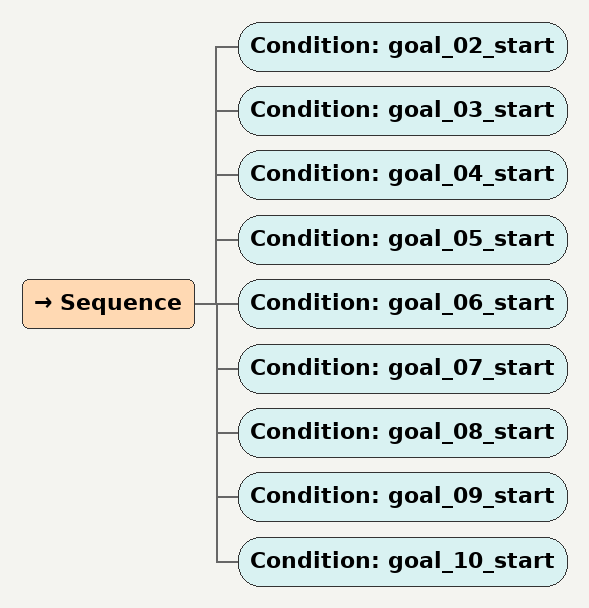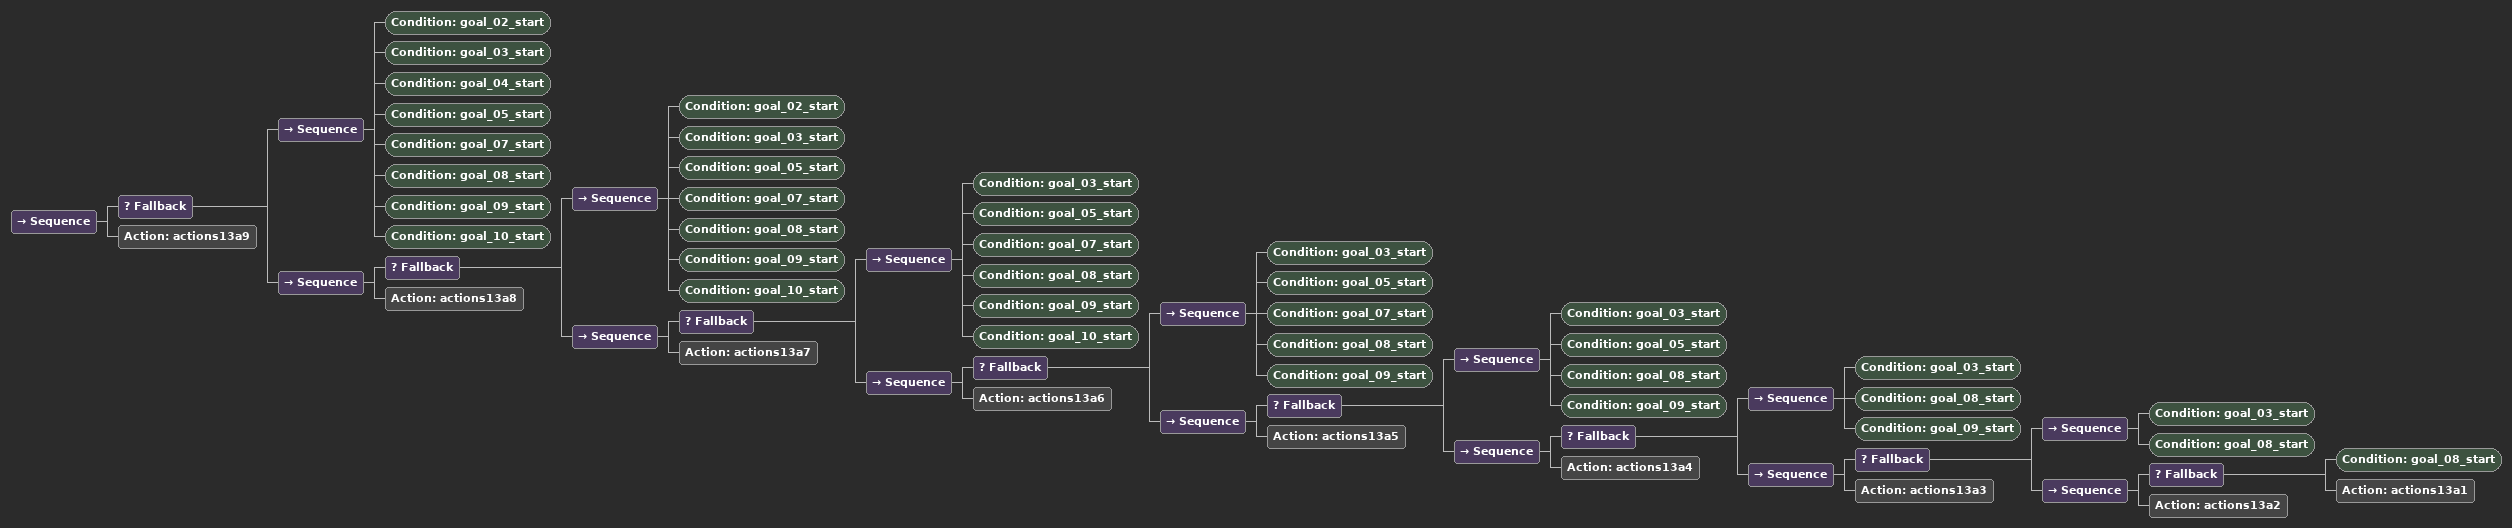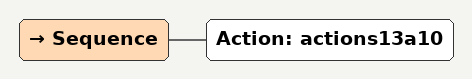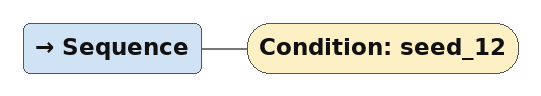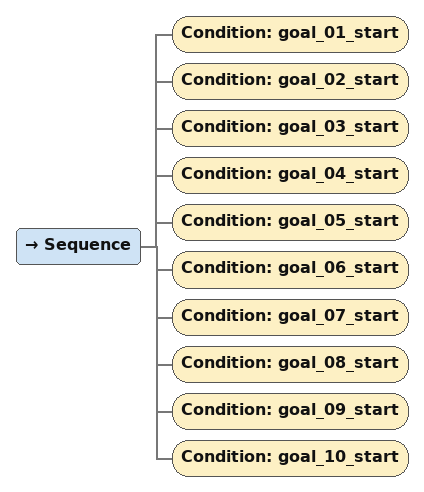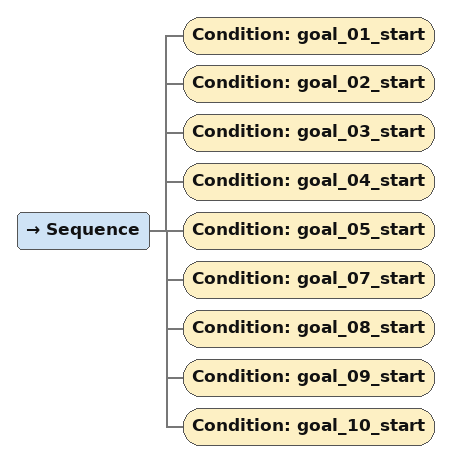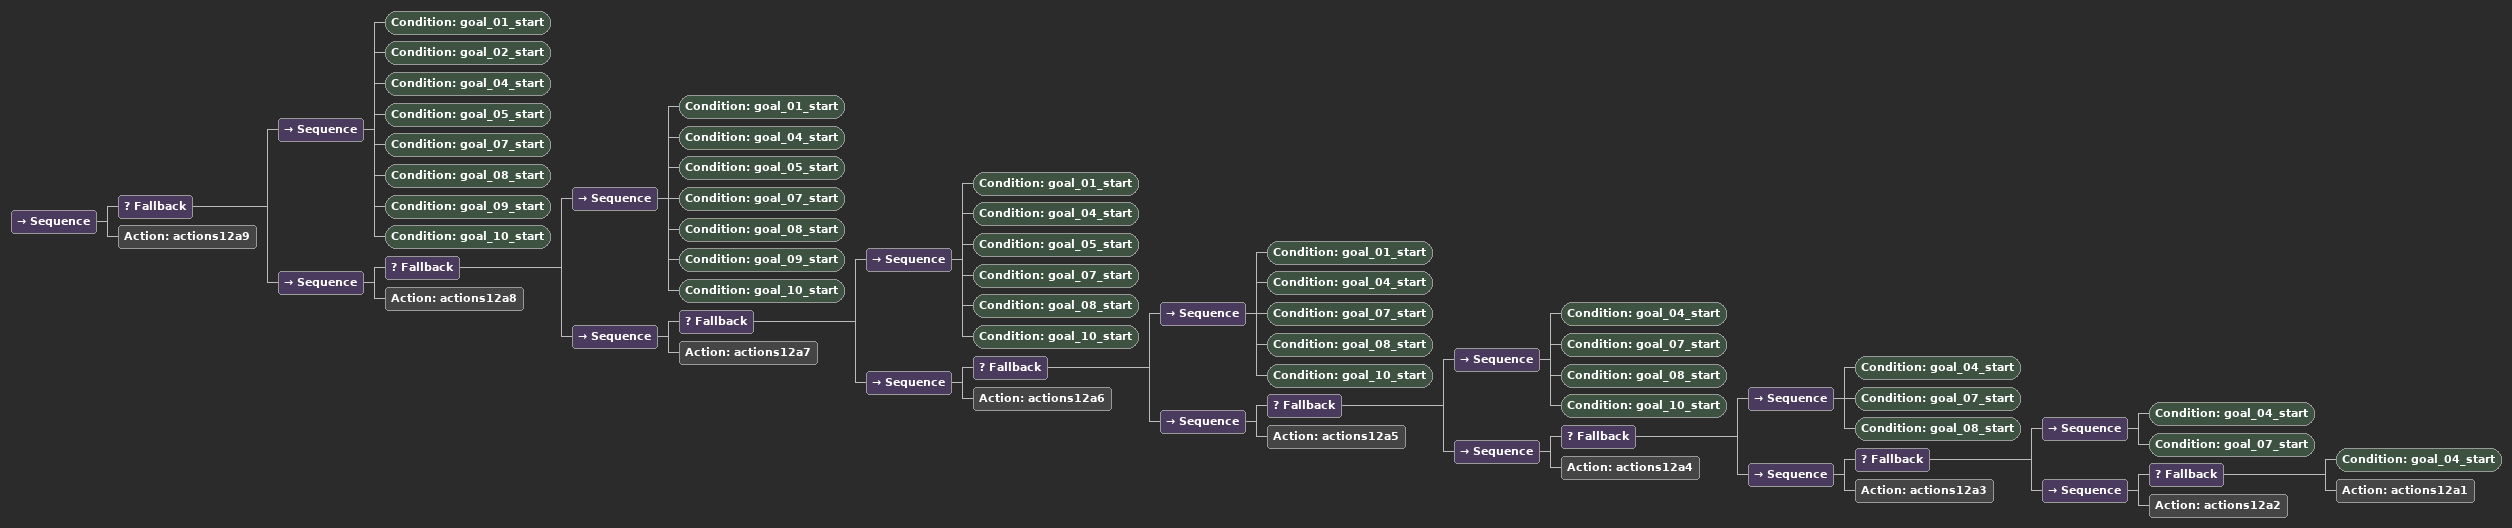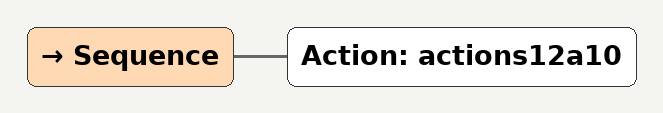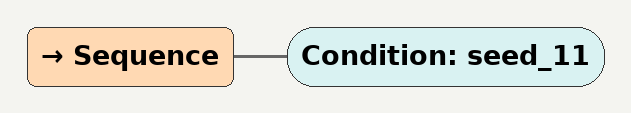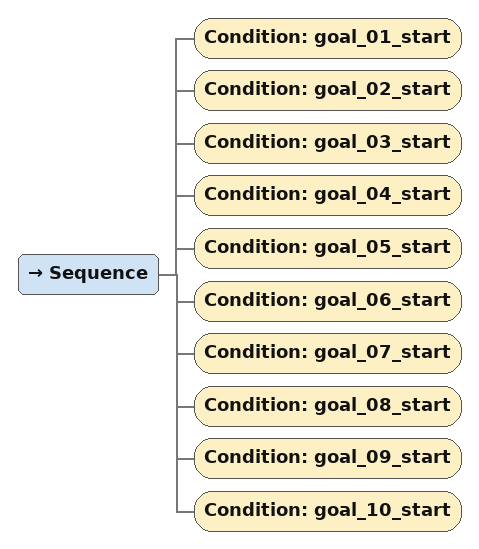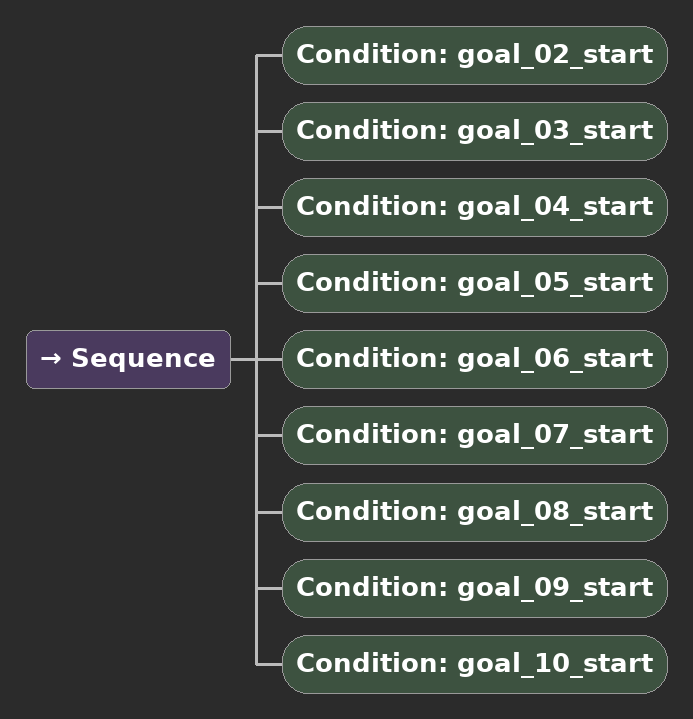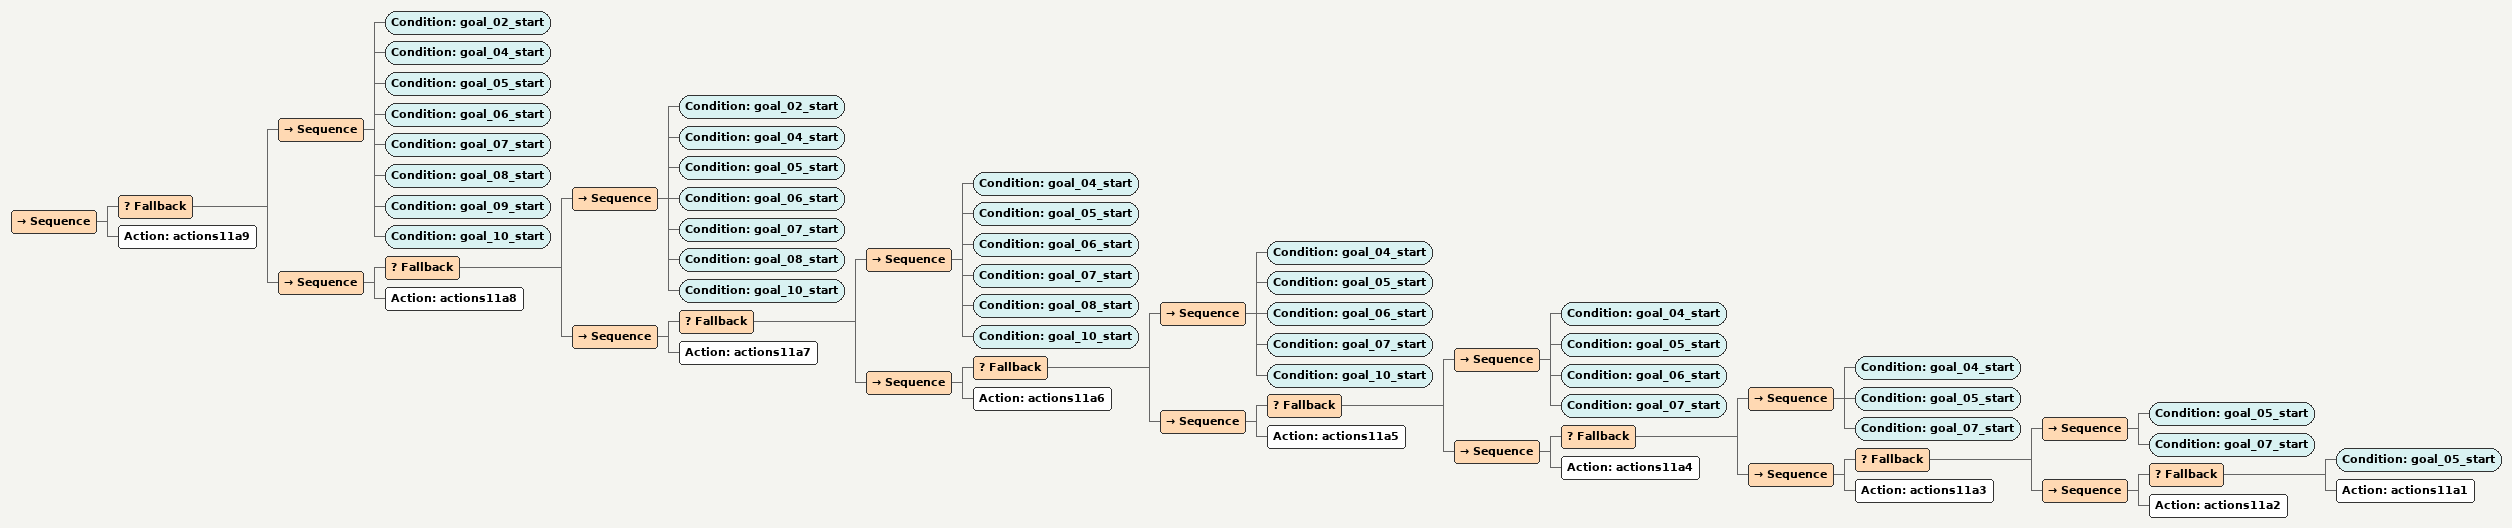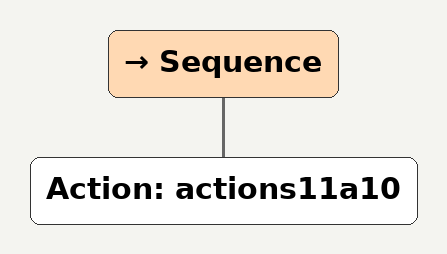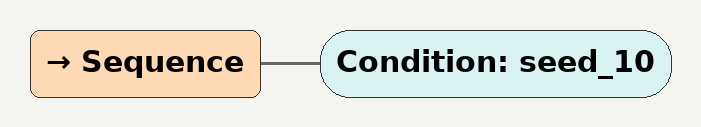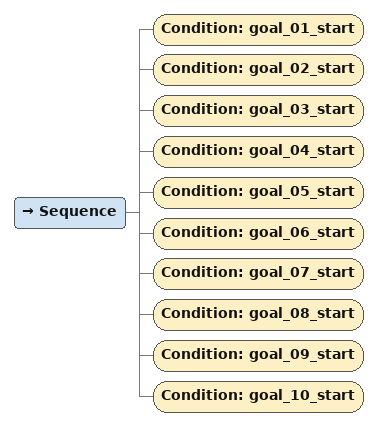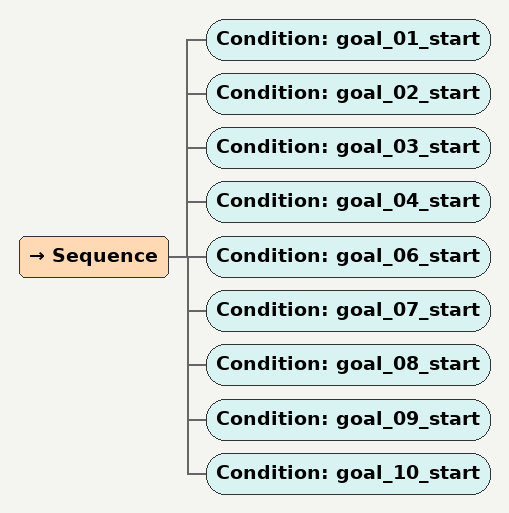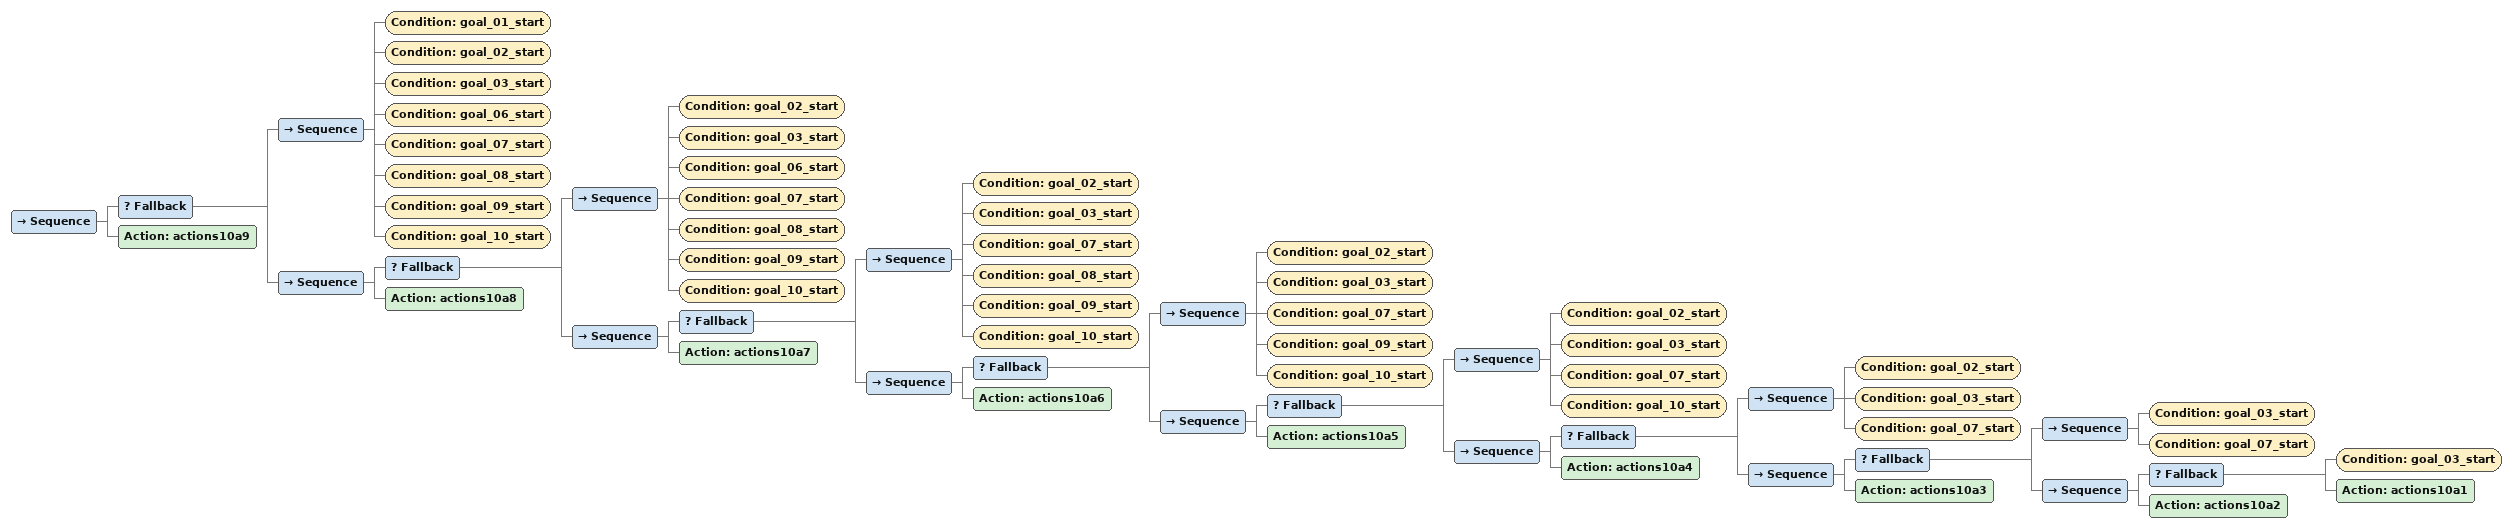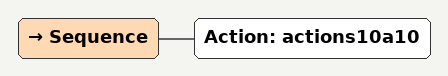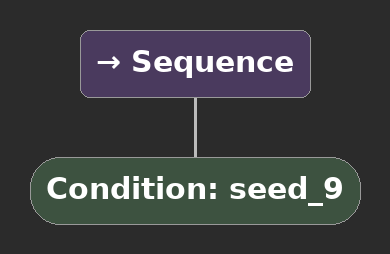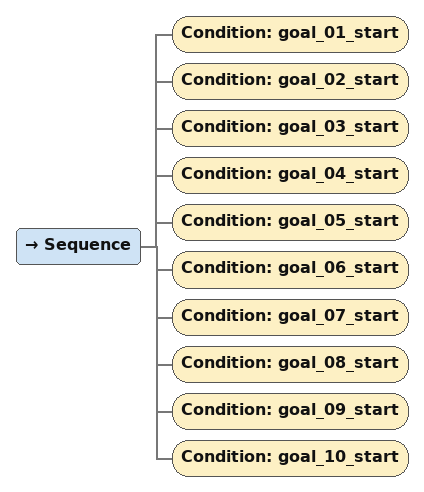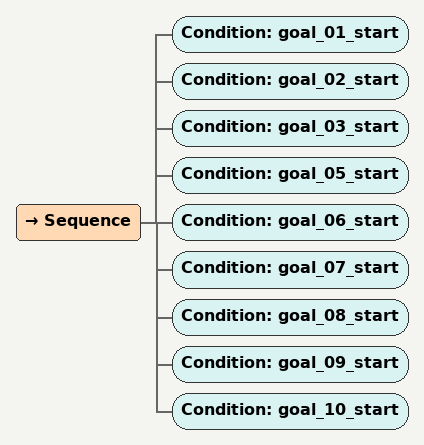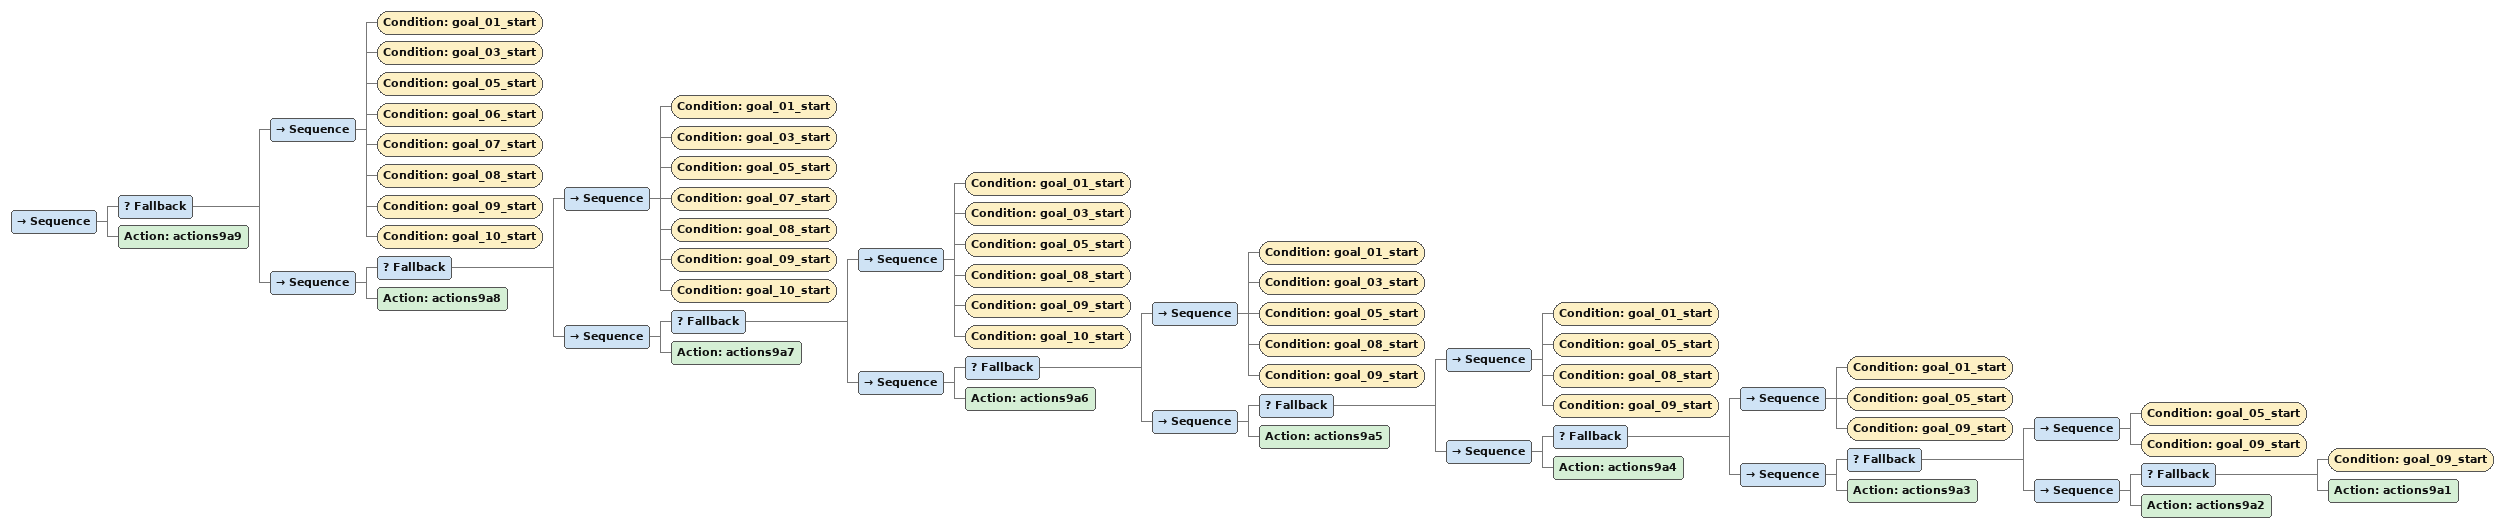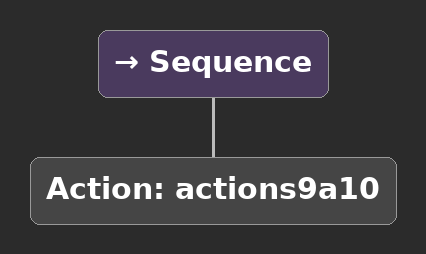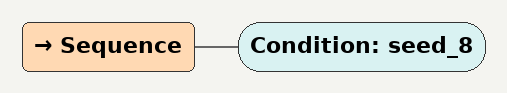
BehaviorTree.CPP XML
<Sequence><Condition ID="goal_02_start"/><Condition ID="goal_03_start"/><Condition ID="goal_04_start"/><Condition ID="goal_05_start"/><Condition ID="goal_06_start"/><Condition ID="goal_07_start"/><Condition ID="goal_08_start"/><Condition ID="goal_09_start"/><Condition ID="goal_10_start"/></Sequence>

<Sequence><Fallback><Sequence><Condition ID="goal_02_start"/><Condition ID="goal_03_start"/><Condition ID="goal_04_start"/><Condition ID="goal_05_start"/><Condition ID="goal_07_start"/><Condition ID="goal_08_start"/><Condition ID="goal_09_start"/><Condition ID="goal_10_start"/></Sequence><Sequence><Fallback><Sequence><Condition ID="goal_02_start"/><Condition ID="goal_03_start"/><Condition ID="goal_05_start"/><Condition ID="goal_07_start"/><Condition ID="goal_08_start"/><Condition ID="goal_09_start"/><Condition ID="goal_10_start"/></Sequence><Sequence><Fallback><Sequence><Condition ID="goal_03_start"/><Condition ID="goal_05_start"/><Condition ID="goal_07_start"/><Condition ID="goal_08_start"/><Condition ID="goal_09_start"/><Condition ID="goal_10_start"/></Sequence><Sequence><Fallback><Sequence><Condition ID="goal_03_start"/><Condition ID="goal_05_start"/><Condition ID="goal_07_start"/><Condition ID="goal_08_start"/><Condition ID="goal_09_start"/></Sequence><Sequence><Fallback><Sequence><Condition ID="goal_03_start"/><Condition ID="goal_05_start"/><Condition ID="goal_08_start"/><Condition ID="goal_09_start"/></Sequence><Sequence><Fallback><Sequence><Condition ID="goal_03_start"/><Condition ID="goal_08_start"/><Condition ID="goal_09_start"/></Sequence><Sequence><Fallback><Sequence><Condition ID="goal_03_start"/><Condition ID="goal_08_start"/></Sequence><Sequence><Fallback><Condition ID="goal_08_start"/><Action ID="actions13a1"/></Fallback><Action ID="actions13a2"/></Sequence></Fallback><Action ID="actions13a3"/></Sequence></Fallback><Action ID="actions13a4"/></Sequence></Fallback><Action ID="actions13a5"/></Sequence></Fallback><Action ID="actions13a6"/></Sequence></Fallback><Action ID="actions13a7"/></Sequence></Fallback><Action ID="actions13a8"/></Sequence></Fallback><Action ID="actions13a9"/></Sequence>

<Sequence><Action ID="actions13a10"/></Sequence>

<Sequence><Condition ID="seed_12"/></Sequence>

<Sequence><Condition ID="goal_01_start"/><Condition ID="goal_02_start"/><Condition ID="goal_03_start"/><Condition ID="goal_04_start"/><Condition ID="goal_05_start"/><Condition ID="goal_06_start"/><Condition ID="goal_07_start"/><Condition ID="goal_08_start"/><Condition ID="goal_09_start"/><Condition ID="goal_10_start"/></Sequence>

<Sequence><Condition ID="goal_01_start"/><Condition ID="goal_02_start"/><Condition ID="goal_03_start"/><Condition ID="goal_04_start"/><Condition ID="goal_05_start"/><Condition ID="goal_07_start"/><Condition ID="goal_08_start"/><Condition ID="goal_09_start"/><Condition ID="goal_10_start"/></Sequence>

<Sequence><Fallback><Sequence><Condition ID="goal_01_start"/><Condition ID="goal_02_start"/><Condition ID="goal_04_start"/><Condition ID="goal_05_start"/><Condition ID="goal_07_start"/><Condition ID="goal_08_start"/><Condition ID="goal_09_start"/><Condition ID="goal_10_start"/></Sequence><Sequence><Fallback><Sequence><Condition ID="goal_01_start"/><Condition ID="goal_04_start"/><Condition ID="goal_05_start"/><Condition ID="goal_07_start"/><Condition ID="goal_08_start"/><Condition ID="goal_09_start"/><Condition ID="goal_10_start"/></Sequence><Sequence><Fallback><Sequence><Condition ID="goal_01_start"/><Condition ID="goal_04_start"/><Condition ID="goal_05_start"/><Condition ID="goal_07_start"/><Condition ID="goal_08_start"/><Condition ID="goal_10_start"/></Sequence><Sequence><Fallback><Sequence><Condition ID="goal_01_start"/><Condition ID="goal_04_start"/><Condition ID="goal_07_start"/><Condition ID="goal_08_start"/><Condition ID="goal_10_start"/></Sequence><Sequence><Fallback><Sequence><Condition ID="goal_04_start"/><Condition ID="goal_07_start"/><Condition ID="goal_08_start"/><Condition ID="goal_10_start"/></Sequence><Sequence><Fallback><Sequence><Condition ID="goal_04_start"/><Condition ID="goal_07_start"/><Condition ID="goal_08_start"/></Sequence><Sequence><Fallback><Sequence><Condition ID="goal_04_start"/><Condition ID="goal_07_start"/></Sequence><Sequence><Fallback><Condition ID="goal_04_start"/><Action ID="actions12a1"/></Fallback><Action ID="actions12a2"/></Sequence></Fallback><Action ID="actions12a3"/></Sequence></Fallback><Action ID="actions12a4"/></Sequence></Fallback><Action ID="actions12a5"/></Sequence></Fallback><Action ID="actions12a6"/></Sequence></Fallback><Action ID="actions12a7"/></Sequence></Fallback><Action ID="actions12a8"/></Sequence></Fallback><Action ID="actions12a9"/></Sequence>

<Sequence><Action ID="actions12a10"/></Sequence>

<Sequence><Condition ID="seed_11"/></Sequence>

<Sequence><Condition ID="goal_01_start"/><Condition ID="goal_02_start"/><Condition ID="goal_03_start"/><Condition ID="goal_04_start"/><Condition ID="goal_05_start"/><Condition ID="goal_06_start"/><Condition ID="goal_07_start"/><Condition ID="goal_08_start"/><Condition ID="goal_09_start"/><Condition ID="goal_10_start"/></Sequence>

<Sequence><Condition ID="goal_02_start"/><Condition ID="goal_03_start"/><Condition ID="goal_04_start"/><Condition ID="goal_05_start"/><Condition ID="goal_06_start"/><Condition ID="goal_07_start"/><Condition ID="goal_08_start"/><Condition ID="goal_09_start"/><Condition ID="goal_10_start"/></Sequence>

<Sequence><Fallback><Sequence><Condition ID="goal_02_start"/><Condition ID="goal_04_start"/><Condition ID="goal_05_start"/><Condition ID="goal_06_start"/><Condition ID="goal_07_start"/><Condition ID="goal_08_start"/><Condition ID="goal_09_start"/><Condition ID="goal_10_start"/></Sequence><Sequence><Fallback><Sequence><Condition ID="goal_02_start"/><Condition ID="goal_04_start"/><Condition ID="goal_05_start"/><Condition ID="goal_06_start"/><Condition ID="goal_07_start"/><Condition ID="goal_08_start"/><Condition ID="goal_10_start"/></Sequence><Sequence><Fallback><Sequence><Condition ID="goal_04_start"/><Condition ID="goal_05_start"/><Condition ID="goal_06_start"/><Condition ID="goal_07_start"/><Condition ID="goal_08_start"/><Condition ID="goal_10_start"/></Sequence><Sequence><Fallback><Sequence><Condition ID="goal_04_start"/><Condition ID="goal_05_start"/><Condition ID="goal_06_start"/><Condition ID="goal_07_start"/><Condition ID="goal_10_start"/></Sequence><Sequence><Fallback><Sequence><Condition ID="goal_04_start"/><Condition ID="goal_05_start"/><Condition ID="goal_06_start"/><Condition ID="goal_07_start"/></Sequence><Sequence><Fallback><Sequence><Condition ID="goal_04_start"/><Condition ID="goal_05_start"/><Condition ID="goal_07_start"/></Sequence><Sequence><Fallback><Sequence><Condition ID="goal_05_start"/><Condition ID="goal_07_start"/></Sequence><Sequence><Fallback><Condition ID="goal_05_start"/><Action ID="actions11a1"/></Fallback><Action ID="actions11a2"/></Sequence></Fallback><Action ID="actions11a3"/></Sequence></Fallback><Action ID="actions11a4"/></Sequence></Fallback><Action ID="actions11a5"/></Sequence></Fallback><Action ID="actions11a6"/></Sequence></Fallback><Action ID="actions11a7"/></Sequence></Fallback><Action ID="actions11a8"/></Sequence></Fallback><Action ID="actions11a9"/></Sequence>

<Sequence><Action ID="actions11a10"/></Sequence>

<Sequence><Condition ID="seed_10"/></Sequence>

<Sequence><Condition ID="goal_01_start"/><Condition ID="goal_02_start"/><Condition ID="goal_03_start"/><Condition ID="goal_04_start"/><Condition ID="goal_05_start"/><Condition ID="goal_06_start"/><Condition ID="goal_07_start"/><Condition ID="goal_08_start"/><Condition ID="goal_09_start"/><Condition ID="goal_10_start"/></Sequence>

<Sequence><Condition ID="goal_01_start"/><Condition ID="goal_02_start"/><Condition ID="goal_03_start"/><Condition ID="goal_04_start"/><Condition ID="goal_06_start"/><Condition ID="goal_07_start"/><Condition ID="goal_08_start"/><Condition ID="goal_09_start"/><Condition ID="goal_10_start"/></Sequence>

<Sequence><Fallback><Sequence><Condition ID="goal_01_start"/><Condition ID="goal_02_start"/><Condition ID="goal_03_start"/><Condition ID="goal_06_start"/><Condition ID="goal_07_start"/><Condition ID="goal_08_start"/><Condition ID="goal_09_start"/><Condition ID="goal_10_start"/></Sequence><Sequence><Fallback><Sequence><Condition ID="goal_02_start"/><Condition ID="goal_03_start"/><Condition ID="goal_06_start"/><Condition ID="goal_07_start"/><Condition ID="goal_08_start"/><Condition ID="goal_09_start"/><Condition ID="goal_10_start"/></Sequence><Sequence><Fallback><Sequence><Condition ID="goal_02_start"/><Condition ID="goal_03_start"/><Condition ID="goal_07_start"/><Condition ID="goal_08_start"/><Condition ID="goal_09_start"/><Condition ID="goal_10_start"/></Sequence><Sequence><Fallback><Sequence><Condition ID="goal_02_start"/><Condition ID="goal_03_start"/><Condition ID="goal_07_start"/><Condition ID="goal_09_start"/><Condition ID="goal_10_start"/></Sequence><Sequence><Fallback><Sequence><Condition ID="goal_02_start"/><Condition ID="goal_03_start"/><Condition ID="goal_07_start"/><Condition ID="goal_10_start"/></Sequence><Sequence><Fallback><Sequence><Condition ID="goal_02_start"/><Condition ID="goal_03_start"/><Condition ID="goal_07_start"/></Sequence><Sequence><Fallback><Sequence><Condition ID="goal_03_start"/><Condition ID="goal_07_start"/></Sequence><Sequence><Fallback><Condition ID="goal_03_start"/><Action ID="actions10a1"/></Fallback><Action ID="actions10a2"/></Sequence></Fallback><Action ID="actions10a3"/></Sequence></Fallback><Action ID="actions10a4"/></Sequence></Fallback><Action ID="actions10a5"/></Sequence></Fallback><Action ID="actions10a6"/></Sequence></Fallback><Action ID="actions10a7"/></Sequence></Fallback><Action ID="actions10a8"/></Sequence></Fallback><Action ID="actions10a9"/></Sequence>

<Sequence><Action ID="actions10a10"/></Sequence>

<Sequence><Condition ID="seed_9"/></Sequence>

<Sequence><Condition ID="goal_01_start"/><Condition ID="goal_02_start"/><Condition ID="goal_03_start"/><Condition ID="goal_04_start"/><Condition ID="goal_05_start"/><Condition ID="goal_06_start"/><Condition ID="goal_07_start"/><Condition ID="goal_08_start"/><Condition ID="goal_09_start"/><Condition ID="goal_10_start"/></Sequence>

<Sequence><Condition ID="goal_01_start"/><Condition ID="goal_02_start"/><Condition ID="goal_03_start"/><Condition ID="goal_05_start"/><Condition ID="goal_06_start"/><Condition ID="goal_07_start"/><Condition ID="goal_08_start"/><Condition ID="goal_09_start"/><Condition ID="goal_10_start"/></Sequence>

<Sequence><Fallback><Sequence><Condition ID="goal_01_start"/><Condition ID="goal_03_start"/><Condition ID="goal_05_start"/><Condition ID="goal_06_start"/><Condition ID="goal_07_start"/><Condition ID="goal_08_start"/><Condition ID="goal_09_start"/><Condition ID="goal_10_start"/></Sequence><Sequence><Fallback><Sequence><Condition ID="goal_01_start"/><Condition ID="goal_03_start"/><Condition ID="goal_05_start"/><Condition ID="goal_07_start"/><Condition ID="goal_08_start"/><Condition ID="goal_09_start"/><Condition ID="goal_10_start"/></Sequence><Sequence><Fallback><Sequence><Condition ID="goal_01_start"/><Condition ID="goal_03_start"/><Condition ID="goal_05_start"/><Condition ID="goal_08_start"/><Condition ID="goal_09_start"/><Condition ID="goal_10_start"/></Sequence><Sequence><Fallback><Sequence><Condition ID="goal_01_start"/><Condition ID="goal_03_start"/><Condition ID="goal_05_start"/><Condition ID="goal_08_start"/><Condition ID="goal_09_start"/></Sequence><Sequence><Fallback><Sequence><Condition ID="goal_01_start"/><Condition ID="goal_05_start"/><Condition ID="goal_08_start"/><Condition ID="goal_09_start"/></Sequence><Sequence><Fallback><Sequence><Condition ID="goal_01_start"/><Condition ID="goal_05_start"/><Condition ID="goal_09_start"/></Sequence><Sequence><Fallback><Sequence><Condition ID="goal_05_start"/><Condition ID="goal_09_start"/></Sequence><Sequence><Fallback><Condition ID="goal_09_start"/><Action ID="actions9a1"/></Fallback><Action ID="actions9a2"/></Sequence></Fallback><Action ID="actions9a3"/></Sequence></Fallback><Action ID="actions9a4"/></Sequence></Fallback><Action ID="actions9a5"/></Sequence></Fallback><Action ID="actions9a6"/></Sequence></Fallback><Action ID="actions9a7"/></Sequence></Fallback><Action ID="actions9a8"/></Sequence></Fallback><Action ID="actions9a9"/></Sequence>

<Sequence><Action ID="actions9a10"/></Sequence>

<Sequence><Condition ID="seed_8"/></Sequence>
